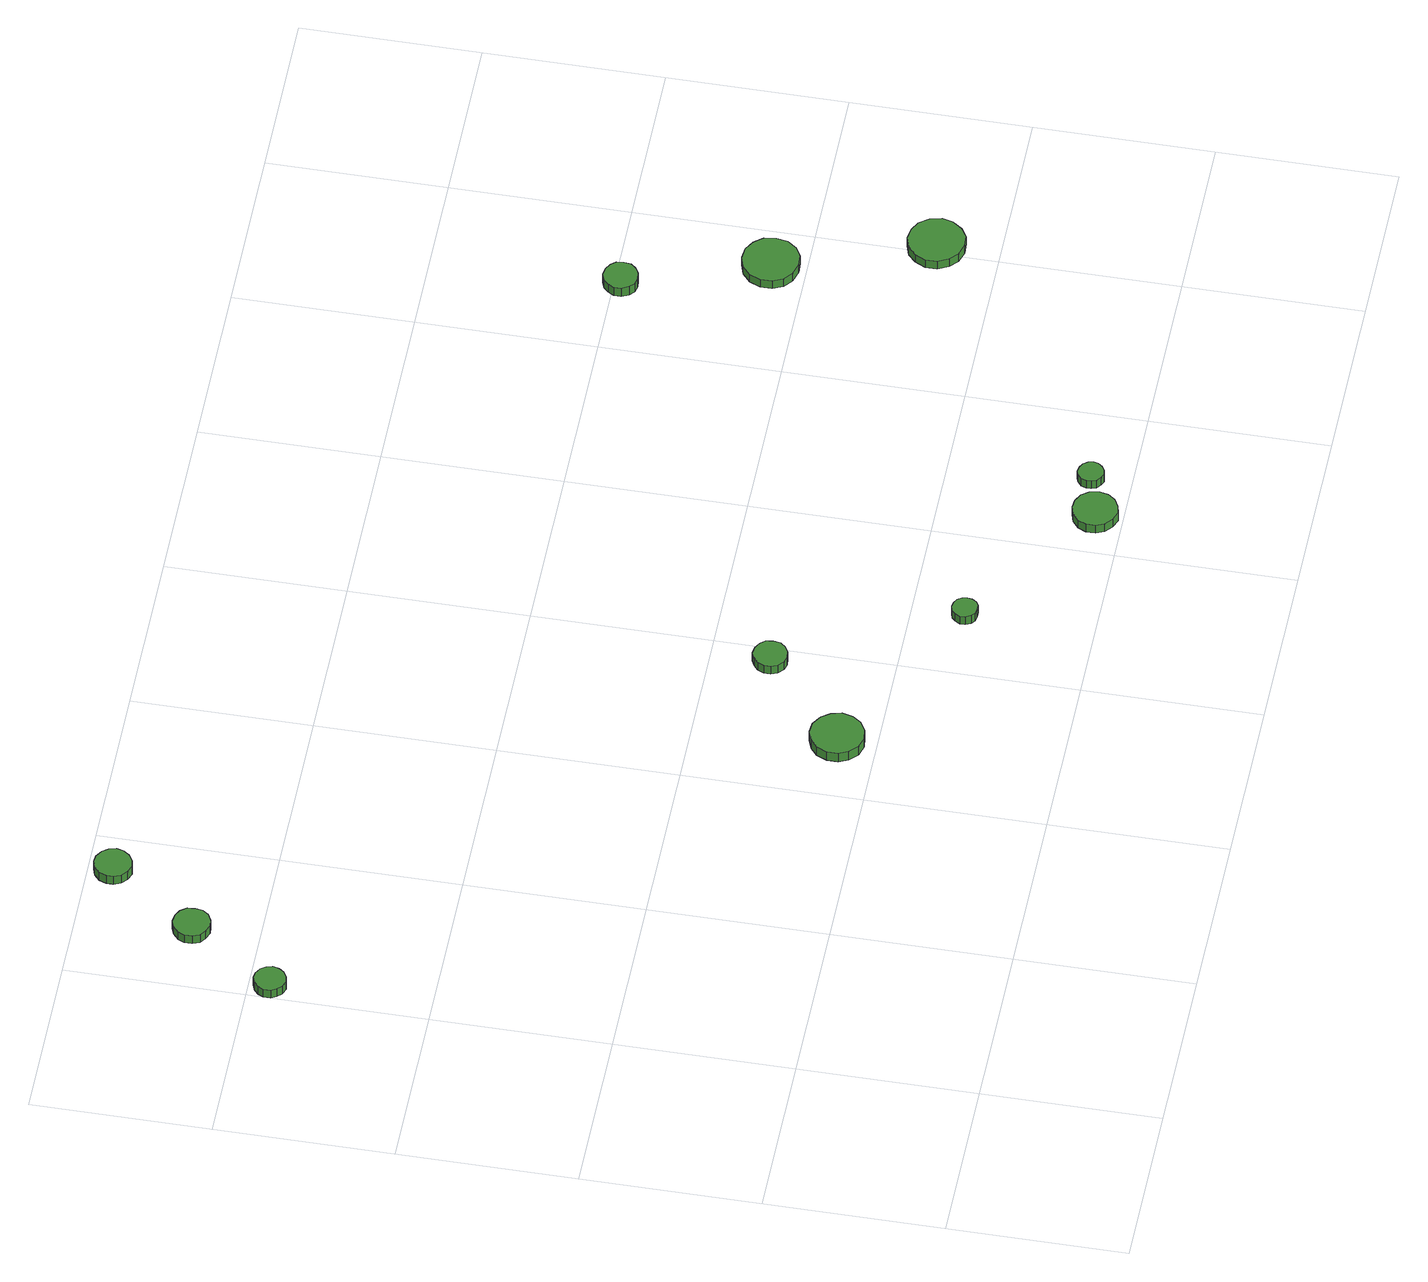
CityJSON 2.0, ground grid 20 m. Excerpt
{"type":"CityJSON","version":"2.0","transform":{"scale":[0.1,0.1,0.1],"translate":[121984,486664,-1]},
"CityObjects":{
"tree1":{"type":"SolitaryVegetationObject","attributes":{"function":"something"},"geometry":[{"type":"MultiSurface","lod":"1","boundaries":[[[0,1,2,3,4,5,6,7,8,9,10,11,12,13,14]],[[15,16,17,18,19,20,21,22,23,24,25,26,27,28,29]],[[0,29,28,1]],[[1,28,27,2]],[[2,27,26,3]],[[3,26,25,4]],[[4,25,24,5]],[[5,24,23,6]],[[6,23,22,7]],[[7,22,21,8]],[[8,21,20,9]],[[9,20,19,10]],[[10,19,18,11]],[[11,18,17,12]],[[12,17,16,13]],[[13,16,15,14]],[[14,15,29,0]]]}]},
"tree2":{"type":"SolitaryVegetationObject","attributes":{"function":"something"},"geometry":[{"type":"MultiSurface","lod":"1","boundaries":[[[30,31,32,33,34,35,36,37,38,39,40,41,42,43,44]],[[45,46,47,48,49,50,51,52,53,54,55,56,57,58,59]],[[30,59,58,31]],[[31,58,57,32]],[[32,57,56,33]],[[33,56,55,34]],[[34,55,54,35]],[[35,54,53,36]],[[36,53,52,37]],[[37,52,51,38]],[[38,51,50,39]],[[39,50,49,40]],[[40,49,48,41]],[[41,48,47,42]],[[42,47,46,43]],[[43,46,45,44]],[[44,45,59,30]]]}]},
"tree3":{"type":"SolitaryVegetationObject","attributes":{"function":"something"},"geometry":[{"type":"MultiSurface","lod":"1","boundaries":[[[60,61,62,63,64,65,66,67,68,69,70,71,72,73,74]],[[75,76,77,78,79,80,81,82,83,84,85,86,87,88,89]],[[60,89,88,61]],[[61,88,87,62]],[[62,87,86,63]],[[63,86,85,64]],[[64,85,84,65]],[[65,84,83,66]],[[66,83,82,67]],[[67,82,81,68]],[[68,81,80,69]],[[69,80,79,70]],[[70,79,78,71]],[[71,78,77,72]],[[72,77,76,73]],[[73,76,75,74]],[[74,75,89,60]]]}]},
"tree4":{"type":"SolitaryVegetationObject","attributes":{"function":"something"},"geometry":[{"type":"MultiSurface","lod":"1","boundaries":[[[90,91,92,93,94,95,96,97,98,99,100,101,102,103,104]],[[105,106,107,108,109,110,111,112,113,114,115,116,117,118,119]],[[90,119,118,91]],[[91,118,117,92]],[[92,117,116,93]],[[93,116,115,94]],[[94,115,114,95]],[[95,114,113,96]],[[96,113,112,97]],[[97,112,111,98]],[[98,111,110,99]],[[99,110,109,100]],[[100,109,108,101]],[[101,108,107,102]],[[102,107,106,103]],[[103,106,105,104]],[[104,105,119,90]]]}]},
"tree5":{"type":"SolitaryVegetationObject","attributes":{"function":"something"},"geometry":[{"type":"MultiSurface","lod":"1","boundaries":[[[120,121,122,123,124,125,126,127,128,129,130,131,132,133,134]],[[135,136,137,138,139,140,141,142,143,144,145,146,147,148,149]],[[120,149,148,121]],[[121,148,147,122]],[[122,147,146,123]],[[123,146,145,124]],[[124,145,144,125]],[[125,144,143,126]],[[126,143,142,127]],[[127,142,141,128]],[[128,141,140,129]],[[129,140,139,130]],[[130,139,138,131]],[[131,138,137,132]],[[132,137,136,133]],[[133,136,135,134]],[[134,135,149,120]]]}]},
"tree6":{"type":"SolitaryVegetationObject","attributes":{"function":"something"},"geometry":[{"type":"MultiSurface","lod":"1","boundaries":[[[150,151,152,153,154,155,156,157,158,159,160,161,162,163,164]],[[165,166,167,168,169,170,171,172,173,174,175,176,177,178,179]],[[150,179,178,151]],[[151,178,177,152]],[[152,177,176,153]],[[153,176,175,154]],[[154,175,174,155]],[[155,174,173,156]],[[156,173,172,157]],[[157,172,171,158]],[[158,171,170,159]],[[159,170,169,160]],[[160,169,168,161]],[[161,168,167,162]],[[162,167,166,163]],[[163,166,165,164]],[[164,165,179,150]]]}]},
"tree7":{"type":"SolitaryVegetationObject","attributes":{"function":"something"},"geometry":[{"type":"MultiSurface","lod":"1","boundaries":[[[180,181,182,183,184,185,186,187,188,189,190,191,192,193,194]],[[195,196,197,198,199,200,201,202,203,204,205,206,207,208,209]],[[180,209,208,181]],[[181,208,207,182]],[[182,207,206,183]],[[183,206,205,184]],[[184,205,204,185]],[[185,204,203,186]],[[186,203,202,187]],[[187,202,201,188]],[[188,201,200,189]],[[189,200,199,190]],[[190,199,198,191]],[[191,198,197,192]],[[192,197,196,193]],[[193,196,195,194]],[[194,195,209,180]]]}]},
"tree8":{"type":"SolitaryVegetationObject","attributes":{"function":"something"},"geometry":[{"type":"MultiSurface","lod":"1","boundaries":[[[210,211,212,213,214,215,216,217,218,219,220,221,222,223,224]],[[225,226,227,228,229,230,231,232,233,234,235,236,237,238,239]],[[210,239,238,211]],[[211,238,237,212]],[[212,237,236,213]],[[213,236,235,214]],[[214,235,234,215]],[[215,234,233,216]],[[216,233,232,217]],[[217,232,231,218]],[[218,231,230,219]],[[219,230,229,220]],[[220,229,228,221]],[[221,228,227,222]],[[222,227,226,223]],[[223,226,225,224]],[[224,225,239,210]]]}]},
"tree9":{"type":"SolitaryVegetationObject","attributes":{"function":"something"},"geometry":[{"type":"MultiSurface","lod":"1","boundaries":[[[240,241,242,243,244,245,246,247,248,249,250,251,252,253,254]],[[255,256,257,258,259,260,261,262,263,264,265,266,267,268,269]],[[240,269,268,241]],[[241,268,267,242]],[[242,267,266,243]],[[243,266,265,244]],[[244,265,264,245]],[[245,264,263,246]],[[246,263,262,247]],[[247,262,261,248]],[[248,261,260,249]],[[249,260,259,250]],[[250,259,258,251]],[[251,258,257,252]],[[252,257,256,253]],[[253,256,255,254]],[[254,255,269,240]]]}]},
"tree10":{"type":"SolitaryVegetationObject","attributes":{"function":"something"},"geometry":[{"type":"MultiSurface","lod":"1","boundaries":[[[270,271,272,273,274,275,276,277,278,279,280,281,282,283,284]],[[285,286,287,288,289,290,291,292,293,294,295,296,297,298,299]],[[270,299,298,271]],[[271,298,297,272]],[[272,297,296,273]],[[273,296,295,274]],[[274,295,294,275]],[[275,294,293,276]],[[276,293,292,277]],[[277,292,291,278]],[[278,291,290,279]],[[279,290,289,280]],[[280,289,288,281]],[[281,288,287,282]],[[282,287,286,283]],[[283,286,285,284]],[[284,285,299,270]]]}]},
"tree11":{"type":"SolitaryVegetationObject","attributes":{"function":"something"},"geometry":[{"type":"MultiSurface","lod":"1","boundaries":[[[300,301,302,303,304,305,306,307,308,309,310,311,312,313,314]],[[315,316,317,318,319,320,321,322,323,324,325,326,327,328,329]],[[300,329,328,301]],[[301,328,327,302]],[[302,327,326,303]],[[303,326,325,304]],[[304,325,324,305]],[[305,324,323,306]],[[306,323,322,307]],[[307,322,321,308]],[[308,321,320,309]],[[309,320,319,310]],[[310,319,318,311]],[[311,318,317,312]],[[312,317,316,313]],[[313,316,315,314]],[[314,315,329,300]]]}]}
},
"vertices":[
[36,777,19],[34,784,19],[30,790,19],[23,794,19],[16,795,19],[9,792,19],[4,787,19],[1,781,19],[1,773,19],[4,767,19],[9,762,19],[16,759,19],[23,760,19],[30,764,19],[34,770,19],[34,770,7],[30,764,7],[23,760,7],[16,759,7],[9,762,7],[4,767,7],[1,773,7],[1,781,7],[4,787,7],[9,792,7],[16,795,7],[23,794,7],[30,790,7],[34,784,7],[36,777,7],
[104,874,19],[103,883,19],[98,890,19],[90,894,19],[82,895,19],[74,892,19],[67,886,19],[64,879,19],[64,870,19],[67,862,19],[74,857,19],[82,854,19],[90,855,19],[98,859,19],[103,866,19],[103,866,7],[98,859,7],[90,855,7],[82,854,7],[74,857,7],[67,862,7],[64,870,7],[64,879,7],[67,886,7],[74,892,7],[82,895,7],[90,894,7],[98,890,7],[103,883,7],[104,874,7],
[175,973,19],[173,981,19],[168,988,19],[160,993,19],[152,994,19],[144,991,19],[137,985,19],[134,977,19],[134,969,19],[137,961,19],[144,955,19],[152,952,19],[160,953,19],[168,958,19],[173,965,19],[173,965,7],[168,958,7],[160,953,7],[152,952,7],[144,955,7],[137,961,7],[134,969,7],[134,977,7],[137,985,7],[144,991,7],[152,994,7],[160,993,7],[168,988,7],[173,981,7],[175,973,7],
[508,243,22],[505,255,22],[498,265,22],[487,272,22],[475,273,22],[463,269,22],[454,261,22],[449,249,22],[449,237,22],[454,226,22],[463,217,22],[475,213,22],[487,215,22],[498,221,22],[505,231,22],[505,231,9],[498,221,9],[487,215,9],[475,213,9],[463,217,9],[454,226,9],[449,237,9],[449,249,9],[454,261,9],[463,269,9],[475,273,9],[487,272,9],[498,265,9],[505,255,9],[508,243,9],
[599,335,21],[598,343,21],[593,349,21],[586,353,21],[578,354,21],[571,351,21],[565,346,21],[562,339,21],[562,331,21],[565,324,21],[571,318,21],[578,316,21],[586,317,21],[593,321,21],[598,327,21],[598,327,9],[593,321,9],[586,317,9],[578,316,9],[571,318,9],[565,324,9],[562,331,9],[562,339,9],[565,346,9],[571,351,9],[578,354,9],[586,353,9],[593,349,9],[598,343,9],[599,335,9],
[697,142,23],[696,147,23],[693,152,23],[688,155,23],[682,156,23],[676,154,23],[672,150,23],[669,145,23],[669,139,23],[672,133,23],[676,129,23],[682,128,23],[688,128,23],[693,131,23],[696,136,23],[696,136,11],[693,131,11],[688,128,11],[682,128,11],[676,129,11],[672,133,11],[669,139,11],[669,145,11],[672,150,11],[676,154,11],[682,156,11],[688,155,11],[693,152,11],[696,147,11],[697,142,11],
[874,30,24],[872,41,24],[866,49,24],[857,54,24],[847,55,24],[837,52,24],[829,45,24],[825,36,24],[825,25,24],[829,16,24],[837,9,24],[847,5,24],[857,7,24],[866,12,24],[872,20,24],[872,20,12],[866,12,12],[857,7,12],[847,5,12],[837,9,12],[829,16,12],[825,25,12],[825,36,12],[829,45,12],[837,52,12],[847,55,12],[857,54,12],[866,49,12],[872,41,12],[874,30,12],
[916,44,24],[915,50,24],[911,55,24],[906,58,24],[900,59,24],[895,57,24],[890,53,24],[888,47,24],[888,42,24],[890,36,24],[895,32,24],[900,30,24],[906,31,24],[911,34,24],[915,39,24],[915,39,12],[911,34,12],[906,31,12],[900,30,12],[895,32,12],[890,36,12],[888,42,12],[888,47,12],[890,53,12],[895,57,12],[900,59,12],[906,58,12],[911,55,12],[915,50,12],[916,44,12],
[1109,592,27],[1108,600,27],[1103,606,27],[1096,610,27],[1088,611,27],[1080,608,27],[1075,603,27],[1071,596,27],[1071,588,27],[1075,580,27],[1080,575,27],[1088,573,27],[1096,574,27],[1103,578,27],[1108,584,27],[1108,584,14],[1103,578,14],[1096,574,14],[1088,573,14],[1080,575,14],[1075,580,14],[1071,588,14],[1071,596,14],[1075,603,14],[1080,608,14],[1088,611,14],[1096,610,14],[1103,606,14],[1108,600,14],[1109,592,14],
[1174,438,26],[1172,451,26],[1164,461,26],[1153,468,26],[1140,469,26],[1127,465,26],[1117,456,26],[1112,444,26],[1112,431,26],[1117,419,26],[1127,411,26],[1140,407,26],[1153,408,26],[1164,414,26],[1172,425,26],[1172,425,14],[1164,414,14],[1153,408,14],[1140,407,14],[1127,411,14],[1117,419,14],[1112,431,14],[1112,444,14],[1117,456,14],[1127,465,14],[1140,469,14],[1153,468,14],[1164,461,14],[1172,451,14],[1174,438,14],
[1235,268,26],[1232,281,26],[1224,292,26],[1213,298,26],[1200,300,26],[1187,296,26],[1178,287,26],[1172,275,26],[1172,262,26],[1178,250,26],[1187,241,26],[1200,237,26],[1213,238,26],[1224,245,26],[1232,256,26],[1232,256,14],[1224,245,14],[1213,238,14],[1200,237,14],[1187,241,14],[1178,250,14],[1172,262,14],[1172,275,14],[1178,287,14],[1187,296,14],[1200,300,14],[1213,298,14],[1224,292,14],[1232,281,14],[1235,268,14]
]}
